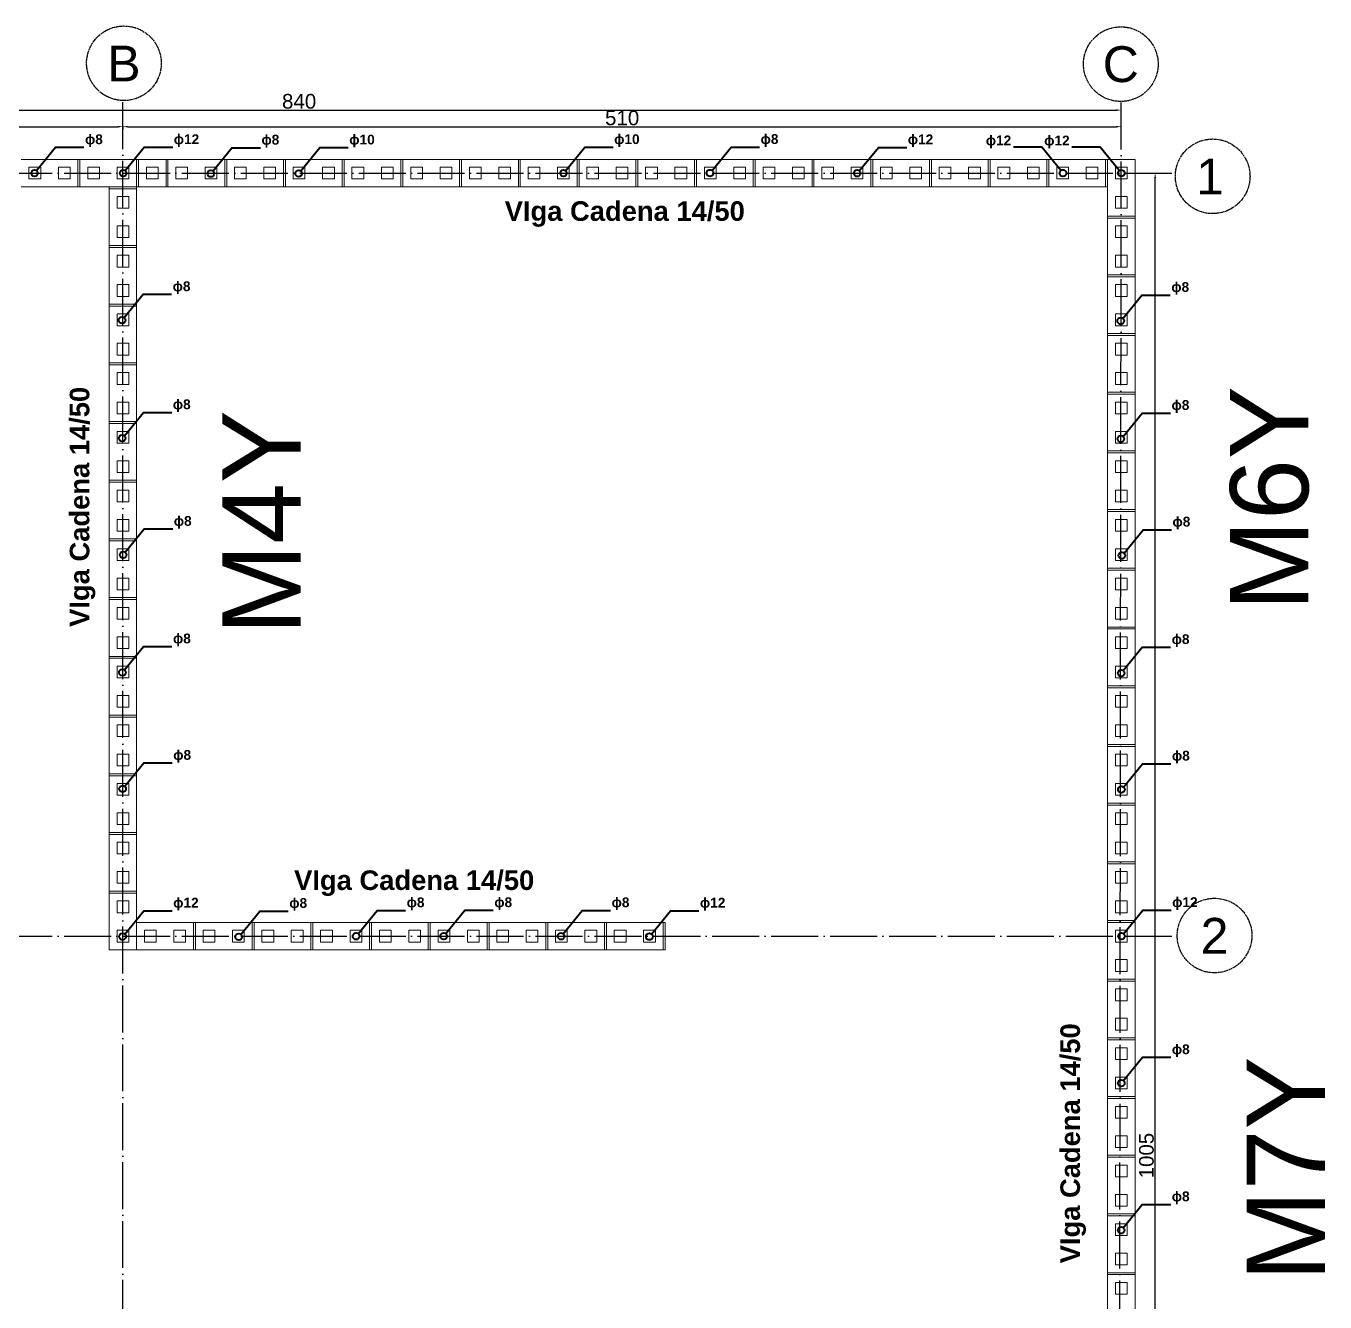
# Model space of a CAD drawing. Header units: centimetres. Extents: x 778 to 15841, y 1585 to 3584.
# Drawn here: x 2672 to 3336, y 2584 to 3236 of the extents above; entities that cross this region are included whole.
import ezdxf

# ---------------------------------------------------------------- set-up
doc = ezdxf.new("R2010")
doc.units = ezdxf.units.CM
doc.linetypes.add('ACAD_ISO04W100', pattern=[30, 24, -3, 0, -3])
doc.layers.get('DEFPOINTS').update_dxf_attribs({"color": 250})
doc.layers.add('armadura vertical', color=6, linetype='Continuous', lineweight=30)
for name, color, linetype in [('Cadena', 8, 'Continuous'), ('Cotas', 80, 'Continuous'), ('EJES', 8, 'Continuous'), ('Fundaciones', 251, 'Continuous'), ('TEXTO-PIERS', 7, 'Continuous')]:
    doc.layers.add(name, color=color, linetype=linetype)
doc.layers.add('Ceramico 1.0', color=7, linetype='Continuous', lineweight=5, true_color=0xc73200)
doc.styles.get("Standard").update_dxf_attribs({"font": 'arial.ttf'})
doc.dimstyles.new('ISO-25', dxfattribs={"dimtxt": 7.5, "dimasz": 2.5, "dimexe": 1.25, "dimexo": 0.625, "dimtad": 1, "dimtxsty": 'Standard', "dimcen": 2.5, "dimadec": 0, "dimazin": 0, "dimtfac": 1, "dimtmove": 0, "dimatfit": 3, "dimfxl": 1, "dimarcsym": 0})

# ---------------------------------------------------------------- blocks, each defined once
blk = doc.blocks.new('*D22')
at = {"layer": 'Cotas', "color": 0, "lineweight": -2, "transparency": 16777216}
for p, q in [((3241.12, 3161.29), (3250.03, 3161.29)), ((3248.78, 2158.79), (3248.78, 3158.79)), ((3241.12, 2156.29), (3250.03, 2156.29))]:
    blk.add_line(p, q, dxfattribs=at)
at = {"layer": 'Cotas', "color": 0, "transparency": 16777216}
for points in [[(3248.36, 3158.79), (3249.2, 3158.79), (3248.78, 3161.29)], [(3248.36, 2158.79), (3249.2, 2158.79), (3248.78, 2156.29)]]:
    blk.add_solid(points, dxfattribs=at)
at = {"layer": 'DEFPOINTS', "color": 0, "transparency": 16777216}
for p in [(3240.49, 3161.29), (3248.78, 3161.29), (3240.49, 2156.29)]:
    blk.add_point(p, dxfattribs=at)
at = {"layer": 'Cotas', "color": 0, "transparency": 16777216, "insert": (3244.33, 2659.14), "char_height": 7.5, "attachment_point": 5, "rotation": 90}
blk.add_mtext('1005', dxfattribs=at)
blk = doc.blocks.new('*D23')
at = {"layer": 'Cotas', "color": 0, "lineweight": -2, "transparency": 16777216}
for p, q in [((2391.48, 3181.49), (2391.48, 3186.25)), ((2721.48, 3181.49), (2721.48, 3186.25)), ((2393.98, 3185), (2718.98, 3185))]:
    blk.add_line(p, q, dxfattribs=at)
at = {"layer": 'Cotas', "color": 0, "transparency": 16777216}
for points in [[(2393.98, 3185.41), (2393.98, 3184.58), (2391.48, 3185)], [(2718.98, 3185.41), (2718.98, 3184.58), (2721.48, 3185)]]:
    blk.add_solid(points, dxfattribs=at)
at = {"layer": 'DEFPOINTS', "color": 0, "transparency": 16777216}
for p in [(2391.48, 3180.86), (2721.48, 3185), (2721.48, 3180.86)]:
    blk.add_point(p, dxfattribs=at)
at = {"layer": 'Cotas', "color": 0, "transparency": 16777216, "insert": (2556.48, 3189.45), "char_height": 7.5, "attachment_point": 5}
blk.add_mtext('330', dxfattribs=at)
blk = doc.blocks.new('*D24')
at = {"layer": 'Cotas', "color": 0, "lineweight": -2, "transparency": 16777216}
for p, q in [((2721.48, 3185.3), (2721.48, 3183.75)), ((3231.48, 3185.62), (3231.48, 3186.25)), ((2723.98, 3185), (3228.98, 3185))]:
    blk.add_line(p, q, dxfattribs=at)
at = {"layer": 'Cotas', "color": 0, "transparency": 16777216}
for points in [[(2723.98, 3185.41), (2723.98, 3184.58), (2721.48, 3185)], [(3228.98, 3185.41), (3228.98, 3184.58), (3231.48, 3185)]]:
    blk.add_solid(points, dxfattribs=at)
at = {"layer": 'DEFPOINTS', "color": 0, "transparency": 16777216}
for p in [(2721.48, 3185.93), (3231.48, 3185), (3231.48, 3185)]:
    blk.add_point(p, dxfattribs=at)
at = {"layer": 'Cotas', "color": 0, "transparency": 16777216, "insert": (2976.48, 3189.45), "char_height": 7.5, "attachment_point": 5}
blk.add_mtext('510', dxfattribs=at)
blk = doc.blocks.new('*D25')
at = {"layer": 'Cotas', "color": 0, "lineweight": -2, "transparency": 16777216}
for p, q in [((2391.48, 3186.55), (2391.48, 3194.72)), ((2393.98, 3193.47), (3228.98, 3193.47)), ((3231.48, 3185.62), (3231.48, 3194.72))]:
    blk.add_line(p, q, dxfattribs=at)
at = {"layer": 'Cotas', "color": 0, "transparency": 16777216}
for points in [[(2393.98, 3193.89), (2393.98, 3193.06), (2391.48, 3193.47)], [(3228.98, 3193.89), (3228.98, 3193.06), (3231.48, 3193.47)]]:
    blk.add_solid(points, dxfattribs=at)
at = {"layer": 'DEFPOINTS', "color": 0, "transparency": 16777216}
for p in [(3231.48, 3193.47), (2391.48, 3185.93), (3231.48, 3185)]:
    blk.add_point(p, dxfattribs=at)
at = {"layer": 'Cotas', "color": 0, "transparency": 16777216, "insert": (2811.48, 3197.93), "char_height": 7.5, "attachment_point": 5}
blk.add_mtext('840', dxfattribs=at)

msp = doc.modelspace()

# ---------------------------------------------------------------- linework, layer by layer
at = {"layer": 'armadura vertical', "lineweight": 40}
for points in [[(2677.333, 3162.533), (2687.045, 3174.458), (2701.559, 3174.458)], [(2722.669, 3162.563), (2732.38, 3174.488), (2746.894, 3174.488)], [(2767.468, 3162.322), (2777.179, 3174.247), (2791.693, 3174.247)], [(2812.333, 3162.388), (2822.045, 3174.313), (2836.559, 3174.313)], [(2947.643, 3162.587), (2957.355, 3174.512), (2971.869, 3174.512)], [(3022.447, 3162.651), (3032.159, 3174.575), (3046.673, 3174.575)], [(3097.646, 3162.516), (3107.358, 3174.441), (3121.872, 3174.441)], [(3200.582, 3162.617), (3190.871, 3174.542), (3176.357, 3174.542)], [(3230.409, 3162.55), (3220.697, 3174.475), (3206.183, 3174.475)], [(2722.093, 3087.407), (2731.805, 3099.332), (2746.319, 3099.332)], [(3232.254, 3087.045), (3241.966, 3098.97), (3256.48, 3098.97)], [(2722.191, 3027.08), (2731.903, 3039.005), (2746.417, 3039.005)], [(3232.352, 3026.718), (3242.064, 3038.643), (3256.578, 3038.643)], [(2722.692, 2967.463), (2732.404, 2979.388), (2746.918, 2979.388)], [(3232.853, 2967.101), (3242.565, 2979.026), (3257.079, 2979.026)], [(2722.271, 2907.407), (2731.983, 2919.332), (2746.497, 2919.332)], [(3232.433, 2907.045), (3242.144, 2918.97), (3256.658, 2918.97)], [(2722.41, 2847.875), (2732.122, 2859.8), (2746.636, 2859.8)], [(3232.571, 2847.513), (3242.283, 2859.438), (3256.797, 2859.438)], [(2722.39, 2772.369), (2732.102, 2784.294), (2746.616, 2784.294)], [(2781.688, 2772.213), (2791.4, 2784.138), (2805.914, 2784.138)], [(2841.639, 2772.532), (2851.35, 2784.457), (2865.864, 2784.457)], [(2886.41, 2772.578), (2896.122, 2784.503), (2910.636, 2784.503)], [(2946.342, 2772.546), (2956.054, 2784.471), (2970.568, 2784.471)], [(2991.46, 2772.354), (3001.172, 2784.279), (3015.686, 2784.279)], [(3232.689, 2772.63), (3242.4, 2784.555), (3256.914, 2784.555)], [(3232.539, 2697.439), (3242.251, 2709.364), (3256.765, 2709.364)], [(3232.483, 2622.275), (3242.194, 2634.2), (3256.708, 2634.2)]]:
    msp.add_lwpolyline(points, dxfattribs=at)
for centre in [(2676.257, 3161.211), (2721.592, 3161.241), (2766.391, 3161.001), (2811.257, 3161.067), (2946.567, 3161.266), (3021.371, 3161.329), (3096.57, 3161.195), (3201.659, 3161.295), (3231.485, 3161.228), (2721.017, 3086.086), (3231.178, 3085.724), (2721.115, 3025.759), (3231.276, 3025.397), (2721.616, 2966.142), (3231.777, 2965.779), (2721.195, 2906.085), (3231.357, 2905.723), (2721.334, 2846.554), (3231.495, 2846.192), (2721.314, 2771.048), (2780.612, 2770.892), (2840.563, 2771.211), (2885.334, 2771.257), (2945.266, 2771.225), (2990.384, 2771.033), (3231.612, 2771.308), (3231.463, 2696.117), (3231.406, 2620.954)]:
    msp.add_circle(centre, 1.704, dxfattribs=at)
at = {"layer": 'Ceramico 1.0', "lineweight": 20}
for p, q in [((2669.476, 3168.286), (2698.476, 3168.286)), ((2698.476, 3168.286), (2698.476, 3154.286)), ((2699.476, 3168.286), (2728.476, 3168.286)), ((2699.476, 3154.286), (2699.476, 3168.286)), ((2728.476, 3168.286), (2728.476, 3154.286)), ((2744.476, 3168.286), (2773.476, 3168.286)), ((2744.476, 3154.286), (2744.476, 3168.286)), ((2773.476, 3168.286), (2773.476, 3154.286)), ((2774.476, 3168.286), (2803.476, 3168.286)), ((2774.476, 3154.286), (2774.476, 3168.286)), ((2803.476, 3168.286), (2803.476, 3154.286)), ((2804.476, 3168.286), (2833.476, 3168.286)), ((2804.476, 3154.286), (2804.476, 3168.286)), ((2833.476, 3168.286), (2833.476, 3154.286)), ((2834.476, 3168.286), (2863.476, 3168.286)), ((2834.476, 3154.286), (2834.476, 3168.286)), ((2863.476, 3168.286), (2863.476, 3154.286)), ((2864.476, 3168.286), (2893.476, 3168.286)), ((2864.476, 3154.286), (2864.476, 3168.286)), ((2893.476, 3168.286), (2893.476, 3154.286)), ((2894.476, 3168.286), (2923.476, 3168.286)), ((2894.476, 3154.286), (2894.476, 3168.286)), ((2923.476, 3168.286), (2923.476, 3154.286)), ((2924.476, 3168.286), (2953.476, 3168.286)), ((2924.476, 3154.286), (2924.476, 3168.286)), ((2953.476, 3168.286), (2953.476, 3154.286)), ((2954.476, 3168.286), (2983.476, 3168.286)), ((2954.476, 3154.286), (2954.476, 3168.286)), ((2983.476, 3168.286), (2983.476, 3154.286)), ((2984.476, 3168.286), (3013.476, 3168.286)), ((2984.476, 3154.286), (2984.476, 3168.286)), ((3013.476, 3168.286), (3013.476, 3154.286)), ((3014.476, 3168.286), (3043.476, 3168.286)), ((3014.476, 3154.286), (3014.476, 3168.286)), ((3043.476, 3168.286), (3043.476, 3154.286)), ((3044.476, 3168.286), (3073.476, 3168.286)), ((3044.476, 3154.286), (3044.476, 3168.286)), ((3073.476, 3168.286), (3073.476, 3154.286)), ((3074.476, 3168.286), (3103.476, 3168.286)), ((3074.476, 3154.286), (3074.476, 3168.286)), ((3103.476, 3168.286), (3103.476, 3154.286)), ((3104.476, 3168.286), (3133.476, 3168.286)), ((3104.476, 3154.286), (3104.476, 3168.286)), ((3133.476, 3168.286), (3133.476, 3154.286)), ((3134.476, 3168.286), (3163.476, 3168.286)), ((3134.476, 3154.286), (3134.476, 3168.286)), ((3163.476, 3168.286), (3163.476, 3154.286)), ((3164.476, 3168.286), (3193.476, 3168.286)), ((3164.476, 3154.286), (3164.476, 3168.286)), ((3193.476, 3168.286), (3193.476, 3154.286)), ((3194.476, 3168.286), (3223.476, 3168.286)), ((3194.476, 3154.286), (3194.476, 3168.286)), ((3223.476, 3168.286), (3223.476, 3154.286)), ((3224.476, 3139.286), (3224.476, 3168.286)), ((3224.476, 3168.286), (3238.476, 3168.286)), ((3238.476, 3168.286), (3238.476, 3139.286)), ((2698.476, 3154.286), (2669.476, 3154.286)), ((2728.476, 3154.286), (2699.476, 3154.286)), ((2714.476, 3153.286), (2728.476, 3153.286)), ((2728.476, 3153.286), (2728.476, 3124.286)), ((2773.476, 3154.286), (2744.476, 3154.286)), ((2803.476, 3154.286), (2774.476, 3154.286)), ((2833.476, 3154.286), (2804.476, 3154.286)), ((2863.476, 3154.286), (2834.476, 3154.286)), ((2893.476, 3154.286), (2864.476, 3154.286)), ((2923.476, 3154.286), (2894.476, 3154.286)), ((2953.476, 3154.286), (2924.476, 3154.286)), ((2983.476, 3154.286), (2954.476, 3154.286)), ((3013.476, 3154.286), (2984.476, 3154.286)), ((3043.476, 3154.286), (3014.476, 3154.286)), ((3073.476, 3154.286), (3044.476, 3154.286)), ((3103.476, 3154.286), (3074.476, 3154.286)), ((3133.476, 3154.286), (3104.476, 3154.286)), ((3163.476, 3154.286), (3134.476, 3154.286)), ((3193.476, 3154.286), (3164.476, 3154.286)), ((3223.476, 3154.286), (3194.476, 3154.286)), ((3238.476, 3139.286), (3224.476, 3139.286)), ((3224.476, 3109.286), (3224.476, 3138.286)), ((3224.476, 3138.286), (3238.476, 3138.286)), ((3238.476, 3138.286), (3238.476, 3109.286)), ((2728.476, 3124.286), (2714.476, 3124.286)), ((2714.476, 3094.286), (2714.476, 3123.286)), ((2714.476, 3123.286), (2728.476, 3123.286)), ((2728.476, 3123.286), (2728.476, 3094.286)), ((3238.476, 3109.286), (3224.476, 3109.286)), ((3224.476, 3079.285), (3224.476, 3108.285)), ((3224.476, 3108.285), (3238.476, 3108.285)), ((3238.476, 3108.285), (3238.476, 3079.285)), ((2728.476, 3094.286), (2714.476, 3094.286)), ((2714.476, 3064.286), (2714.476, 3093.286)), ((2714.476, 3093.286), (2728.476, 3093.286)), ((2728.476, 3093.286), (2728.476, 3064.286)), ((3238.476, 3079.285), (3224.476, 3079.285)), ((3224.476, 3049.285), (3224.476, 3078.285)), ((3224.476, 3078.285), (3238.476, 3078.285)), ((3238.476, 3078.285), (3238.476, 3049.285)), ((2728.476, 3064.286), (2714.476, 3064.286)), ((2714.476, 3034.286), (2714.476, 3063.286)), ((2714.476, 3063.286), (2728.476, 3063.286)), ((2728.476, 3063.286), (2728.476, 3034.286)), ((3238.476, 3049.285), (3224.476, 3049.285)), ((3224.476, 3019.285), (3224.476, 3048.285)), ((3224.476, 3048.285), (3238.476, 3048.285)), ((3238.476, 3048.285), (3238.476, 3019.285)), ((2728.476, 3034.286), (2714.476, 3034.286)), ((2714.476, 3004.286), (2714.476, 3033.286)), ((2714.476, 3033.286), (2728.476, 3033.286)), ((2728.476, 3033.286), (2728.476, 3004.286)), ((3238.476, 3019.285), (3224.476, 3019.285)), ((3224.476, 2989.285), (3224.476, 3018.285)), ((3224.476, 3018.285), (3238.476, 3018.285)), ((3238.476, 3018.285), (3238.476, 2989.285)), ((2728.476, 3004.286), (2714.476, 3004.286)), ((2714.476, 2974.286), (2714.476, 3003.286)), ((2714.476, 3003.286), (2728.476, 3003.286)), ((2728.476, 3003.286), (2728.476, 2974.286)), ((3238.476, 2989.285), (3224.476, 2989.285)), ((3224.476, 2959.286), (3224.476, 2988.286)), ((3224.476, 2988.286), (3238.476, 2988.286)), ((3238.476, 2988.286), (3238.476, 2959.286)), ((2728.476, 2974.286), (2714.476, 2974.286)), ((2714.476, 2944.286), (2714.476, 2973.286)), ((2714.476, 2973.286), (2728.476, 2973.286)), ((2728.476, 2973.286), (2728.476, 2944.286)), ((3238.476, 2959.286), (3224.476, 2959.286)), ((3224.476, 2929.286), (3224.476, 2958.286)), ((3224.476, 2958.286), (3238.476, 2958.286)), ((3238.476, 2958.286), (3238.476, 2929.286)), ((2728.476, 2944.286), (2714.476, 2944.286)), ((2714.476, 2914.286), (2714.476, 2943.286)), ((2714.476, 2943.286), (2728.476, 2943.286)), ((2728.476, 2943.286), (2728.476, 2914.286)), ((3238.476, 2929.286), (3224.476, 2929.286)), ((3224.476, 2899.286), (3224.476, 2928.286)), ((3224.476, 2928.286), (3238.476, 2928.286)), ((3238.476, 2928.286), (3238.476, 2899.286)), ((2728.476, 2914.286), (2714.476, 2914.286)), ((2714.476, 2884.286), (2714.476, 2913.286)), ((2714.476, 2913.286), (2728.476, 2913.286)), ((2728.476, 2913.286), (2728.476, 2884.286)), ((3238.476, 2899.286), (3224.476, 2899.286)), ((3224.476, 2869.286), (3224.476, 2898.286)), ((3224.476, 2898.286), (3238.476, 2898.286)), ((3238.476, 2898.286), (3238.476, 2869.286)), ((2728.476, 2884.286), (2714.476, 2884.286)), ((2714.476, 2854.286), (2714.476, 2883.286)), ((2714.476, 2883.286), (2728.476, 2883.286)), ((2728.476, 2883.286), (2728.476, 2854.286)), ((3238.476, 2869.286), (3224.476, 2869.286)), ((3224.476, 2839.286), (3224.476, 2868.286)), ((3224.476, 2868.286), (3238.476, 2868.286)), ((3238.476, 2868.286), (3238.476, 2839.286)), ((2728.476, 2854.286), (2714.476, 2854.286)), ((2714.476, 2824.286), (2714.476, 2853.286)), ((2714.476, 2853.286), (2728.476, 2853.286)), ((2728.476, 2853.286), (2728.476, 2824.286)), ((3238.476, 2839.286), (3224.476, 2839.286)), ((3224.476, 2809.287), (3224.476, 2838.287)), ((3224.476, 2838.287), (3238.476, 2838.287)), ((3238.476, 2838.287), (3238.476, 2809.287)), ((2728.476, 2824.286), (2714.476, 2824.286)), ((2714.476, 2794.286), (2714.476, 2823.286)), ((2714.476, 2823.286), (2728.476, 2823.286)), ((2728.476, 2823.286), (2728.476, 2794.286)), ((3238.476, 2809.287), (3224.476, 2809.287)), ((3224.476, 2779.287), (3224.476, 2808.287)), ((3224.476, 2808.287), (3238.476, 2808.287)), ((3238.476, 2808.287), (3238.476, 2779.287)), ((2728.476, 2794.286), (2714.476, 2794.286)), ((2714.476, 2764.286), (2714.476, 2793.286)), ((2714.476, 2793.286), (2728.476, 2793.286)), ((2728.476, 2793.286), (2728.476, 2764.286)), ((2728.476, 2778.286), (2757.476, 2778.286)), ((2728.476, 2764.286), (2728.476, 2778.286)), ((2757.476, 2778.286), (2757.476, 2764.286)), ((2758.476, 2764.286), (2758.476, 2778.286)), ((2758.476, 2778.286), (2787.476, 2778.286)), ((2758.476, 2764.286), (2758.476, 2778.286)), ((2787.476, 2778.286), (2787.476, 2764.286)), ((2788.476, 2764.286), (2788.476, 2778.286)), ((2788.476, 2778.286), (2817.476, 2778.286)), ((2788.476, 2764.286), (2788.476, 2778.286)), ((2817.476, 2778.286), (2817.476, 2764.286)), ((2818.476, 2764.286), (2818.476, 2778.286)), ((2818.476, 2778.286), (2847.476, 2778.286)), ((2818.476, 2764.286), (2818.476, 2778.286)), ((2847.476, 2778.286), (2847.476, 2764.286)), ((2848.476, 2764.286), (2848.476, 2778.286)), ((2848.476, 2778.286), (2877.476, 2778.286)), ((2848.476, 2764.286), (2848.476, 2778.286)), ((2877.476, 2778.286), (2877.476, 2764.286)), ((2878.476, 2764.286), (2878.476, 2778.286)), ((2878.476, 2778.286), (2907.476, 2778.286)), ((2878.476, 2764.286), (2878.476, 2778.286)), ((2907.476, 2778.286), (2907.476, 2764.286)), ((2908.476, 2764.286), (2908.476, 2778.286)), ((2908.476, 2778.286), (2937.476, 2778.286)), ((2908.476, 2764.286), (2908.476, 2778.286)), ((2937.476, 2778.286), (2937.476, 2764.286)), ((2938.476, 2764.286), (2938.476, 2778.286)), ((2938.476, 2778.286), (2967.476, 2778.286)), ((2938.476, 2764.286), (2938.476, 2778.286)), ((2967.476, 2778.286), (2967.476, 2764.286)), ((2968.476, 2764.286), (2968.476, 2778.286)), ((2968.476, 2764.286), (2968.476, 2778.286)), ((2968.476, 2778.286), (2997.476, 2778.286)), ((2968.476, 2764.286), (2968.476, 2778.286)), ((2997.476, 2778.286), (2997.476, 2764.286)), ((2998.476, 2764.286), (2998.476, 2778.286)), ((3238.476, 2779.287), (3224.476, 2779.287)), ((3224.476, 2749.286), (3224.476, 2778.286)), ((3224.476, 2778.286), (3238.476, 2778.286)), ((3238.476, 2778.286), (3238.476, 2749.286)), ((2728.476, 2764.286), (2714.476, 2764.286)), ((2757.476, 2764.286), (2728.476, 2764.286)), ((2787.476, 2764.286), (2758.476, 2764.286)), ((2817.476, 2764.286), (2788.476, 2764.286)), ((2847.476, 2764.286), (2818.476, 2764.286)), ((2877.476, 2764.286), (2848.476, 2764.286)), ((2907.476, 2764.286), (2878.476, 2764.286)), ((2937.476, 2764.286), (2908.476, 2764.286)), ((2967.476, 2764.286), (2938.476, 2764.286)), ((2997.476, 2764.286), (2968.476, 2764.286)), ((3238.476, 2749.286), (3224.476, 2749.286)), ((3224.476, 2719.286), (3224.476, 2748.286)), ((3224.476, 2748.286), (3238.476, 2748.286)), ((3238.476, 2748.286), (3238.476, 2719.286)), ((3238.476, 2719.286), (3224.476, 2719.286)), ((3224.476, 2689.287), (3224.476, 2718.287)), ((3224.476, 2718.287), (3238.476, 2718.287)), ((3238.476, 2718.287), (3238.476, 2689.287)), ((3238.476, 2689.287), (3224.476, 2689.287)), ((3224.476, 2659.287), (3224.476, 2688.287)), ((3224.476, 2688.287), (3238.476, 2688.287)), ((3238.476, 2688.287), (3238.476, 2659.287)), ((3238.476, 2659.287), (3224.476, 2659.287)), ((3224.476, 2629.287), (3224.476, 2658.287)), ((3224.476, 2658.287), (3238.476, 2658.287)), ((3238.476, 2658.287), (3238.476, 2629.287)), ((3238.476, 2629.287), (3224.476, 2629.287)), ((3224.476, 2599.287), (3224.476, 2628.287)), ((3224.476, 2628.287), (3238.476, 2628.287)), ((3238.476, 2628.287), (3238.476, 2599.287)), ((3238.476, 2599.287), (3224.476, 2599.287)), ((3224.476, 2569.287), (3224.476, 2598.287)), ((3224.476, 2598.287), (3238.476, 2598.287)), ((3238.476, 2598.287), (3238.476, 2569.287))]:
    msp.add_line(p, q, dxfattribs=at)
at = {"layer": 'Ceramico 1.0'}
for p, q in [((2699.476, 3168.286), (2698.476, 3168.286)), ((2729.476, 3168.286), (2728.476, 3168.286)), ((2728.476, 3168.286), (2728.476, 3154.286)), ((2743.476, 3168.286), (2744.476, 3168.286)), ((2744.476, 3168.286), (2744.476, 3154.286)), ((2774.476, 3168.286), (2773.476, 3168.286)), ((2804.476, 3168.286), (2803.476, 3168.286)), ((2834.476, 3168.286), (2833.476, 3168.286)), ((2864.476, 3168.286), (2863.476, 3168.286)), ((2894.476, 3168.286), (2893.476, 3168.286)), ((2924.476, 3168.286), (2923.476, 3168.286)), ((2954.476, 3168.286), (2953.476, 3168.286)), ((2984.476, 3168.286), (2983.476, 3168.286)), ((3014.476, 3168.286), (3013.476, 3168.286)), ((3044.476, 3168.286), (3043.476, 3168.286)), ((3074.476, 3168.286), (3073.476, 3168.286)), ((3104.476, 3168.286), (3103.476, 3168.286)), ((3134.476, 3168.286), (3133.476, 3168.286)), ((3164.476, 3168.286), (3163.476, 3168.286)), ((3193.476, 3168.286), (3193.476, 3154.286)), ((3193.476, 3168.286), (3194.476, 3168.286)), ((3223.476, 3168.286), (3223.476, 3154.286)), ((3223.476, 3168.286), (3224.476, 3168.286)), ((2698.476, 3154.286), (2699.476, 3154.286)), ((2714.476, 3153.286), (2714.476, 3154.286)), ((2728.476, 3153.286), (2714.476, 3153.286)), ((2714.476, 3153.286), (2714.476, 3153.286)), ((2714.476, 3153.286), (2714.476, 3124.286)), ((2728.476, 3154.286), (2728.476, 3153.286)), ((2728.476, 3154.286), (2729.476, 3154.286)), ((2744.476, 3154.286), (2743.476, 3154.286)), ((2773.476, 3154.286), (2774.476, 3154.286)), ((2803.476, 3154.286), (2804.476, 3154.286)), ((2833.476, 3154.286), (2834.476, 3154.286)), ((2863.476, 3154.286), (2864.476, 3154.286)), ((2893.476, 3154.286), (2894.476, 3154.286)), ((2923.476, 3154.286), (2924.476, 3154.286)), ((2953.476, 3154.286), (2954.476, 3154.286)), ((2983.476, 3154.286), (2984.476, 3154.286)), ((3013.476, 3154.286), (3014.476, 3154.286)), ((3043.476, 3154.286), (3044.476, 3154.286)), ((3073.476, 3154.286), (3074.476, 3154.286)), ((3103.476, 3154.286), (3104.476, 3154.286)), ((3133.476, 3154.286), (3134.476, 3154.286)), ((3163.476, 3154.286), (3164.476, 3154.286)), ((3193.476, 3154.286), (3194.476, 3154.286)), ((3223.476, 3154.286), (3224.476, 3154.286)), ((3238.476, 3153.286), (3238.476, 3139.286)), ((3224.476, 3138.286), (3224.476, 3139.286)), ((3224.476, 3139.285), (3238.476, 3139.285)), ((3238.476, 3139.285), (3238.476, 3138.286)), ((2714.476, 3123.286), (2714.476, 3124.286)), ((2728.476, 3123.286), (2714.476, 3123.286)), ((2714.476, 3123.286), (2714.476, 3123.286)), ((2728.476, 3124.286), (2728.476, 3123.286)), ((3238.476, 3123.286), (3238.476, 3109.286)), ((3224.476, 3109.286), (3238.476, 3109.286)), ((3224.476, 3108.285), (3224.476, 3109.285)), ((3224.476, 3109.285), (3238.476, 3109.285)), ((3224.476, 3109.285), (3238.476, 3109.285)), ((3238.476, 3109.285), (3238.476, 3108.285)), ((2714.476, 3093.286), (2714.476, 3094.286)), ((2728.476, 3093.286), (2714.476, 3093.286)), ((2714.476, 3093.286), (2714.476, 3093.286)), ((2728.476, 3094.286), (2728.476, 3093.286)), ((3238.476, 3093.285), (3238.476, 3079.285)), ((3224.476, 3078.285), (3224.476, 3079.285)), ((3224.476, 3079.285), (3238.476, 3079.285)), ((3238.476, 3079.285), (3238.476, 3078.285)), ((2714.476, 3063.286), (2714.476, 3064.286)), ((2728.476, 3063.286), (2714.476, 3063.286)), ((2714.476, 3063.286), (2714.476, 3063.286)), ((2728.476, 3064.286), (2728.476, 3063.286)), ((3238.476, 3063.285), (3238.476, 3049.285)), ((3224.476, 3048.285), (3224.476, 3049.285)), ((3224.476, 3049.285), (3238.476, 3049.285)), ((3224.476, 3049.285), (3238.476, 3049.285)), ((3238.476, 3049.285), (3238.476, 3048.285)), ((2714.476, 3033.286), (2714.476, 3034.286)), ((2728.476, 3033.286), (2714.476, 3033.286)), ((2714.476, 3033.286), (2714.476, 3033.286)), ((2728.476, 3034.286), (2728.476, 3033.286)), ((3238.476, 3033.285), (3238.476, 3019.285)), ((3224.476, 3018.285), (3224.476, 3019.285)), ((3224.476, 3019.285), (3238.476, 3019.285)), ((3238.476, 3019.285), (3238.476, 3018.285)), ((2714.476, 3003.286), (2714.476, 3004.286)), ((2728.476, 3003.286), (2714.476, 3003.286)), ((2714.476, 3003.286), (2714.476, 3003.286)), ((2728.476, 3004.286), (2728.476, 3003.286)), ((3238.476, 3003.285), (3238.476, 2989.285)), ((3224.476, 2988.286), (3224.476, 2989.286)), ((3224.476, 2989.285), (3238.476, 2989.285)), ((3238.476, 2989.285), (3238.476, 2988.286)), ((2714.476, 2973.286), (2714.476, 2974.286)), ((2728.476, 2973.286), (2714.476, 2973.286)), ((2714.476, 2973.286), (2714.476, 2973.286)), ((2728.476, 2974.286), (2728.476, 2973.286)), ((3238.476, 2973.286), (3238.476, 2959.286)), ((3224.476, 2958.286), (3224.476, 2959.286)), ((3224.476, 2959.285), (3238.476, 2959.285)), ((3238.476, 2959.285), (3238.476, 2958.286)), ((2714.476, 2943.286), (2714.476, 2944.286)), ((2728.476, 2943.286), (2714.476, 2943.286)), ((2714.476, 2943.286), (2714.476, 2943.286)), ((2728.476, 2944.286), (2728.476, 2943.286)), ((3238.476, 2943.286), (3238.476, 2929.286)), ((3224.476, 2928.286), (3224.476, 2929.286)), ((3224.476, 2929.285), (3238.476, 2929.285)), ((3238.476, 2929.285), (3238.476, 2928.286)), ((2714.476, 2913.286), (2714.476, 2914.286)), ((2728.476, 2913.286), (2714.476, 2913.286)), ((2714.476, 2913.286), (2714.476, 2913.286)), ((2728.476, 2914.286), (2728.476, 2913.286)), ((3238.476, 2913.286), (3238.476, 2899.286)), ((3224.476, 2898.286), (3224.476, 2899.286)), ((3224.476, 2899.286), (3238.476, 2899.286)), ((3238.476, 2899.286), (3238.476, 2898.286)), ((2714.476, 2883.286), (2714.476, 2884.286)), ((2728.476, 2883.286), (2714.476, 2883.286)), ((2714.476, 2883.286), (2714.476, 2883.286)), ((2728.476, 2884.286), (2728.476, 2883.286)), ((3238.476, 2883.286), (3238.476, 2869.286)), ((3224.476, 2868.286), (3224.476, 2869.286)), ((3224.476, 2869.286), (3238.476, 2869.286)), ((3238.476, 2869.286), (3238.476, 2868.286)), ((2714.476, 2853.286), (2714.476, 2854.286)), ((2728.476, 2854.286), (2728.476, 2853.286)), ((2728.476, 2853.286), (2714.476, 2853.286)), ((2714.476, 2853.286), (2714.476, 2853.286)), ((3238.476, 2853.286), (3238.476, 2839.286)), ((3224.476, 2838.287), (3224.476, 2839.287)), ((3224.476, 2839.286), (3238.476, 2839.286)), ((3238.476, 2839.286), (3238.476, 2838.287)), ((2714.476, 2823.286), (2714.476, 2824.286)), ((2728.476, 2823.286), (2714.476, 2823.286)), ((2714.476, 2823.286), (2714.476, 2823.286)), ((2728.476, 2824.286), (2728.476, 2823.286)), ((3238.476, 2823.287), (3238.476, 2809.287)), ((3224.476, 2808.287), (3224.476, 2809.287)), ((3224.476, 2809.286), (3238.476, 2809.286)), ((3238.476, 2809.286), (3238.476, 2808.287)), ((2714.476, 2794.286), (2714.476, 2793.286)), ((2728.476, 2793.286), (2728.476, 2794.286)), ((2728.476, 2793.286), (2714.476, 2793.286)), ((2714.476, 2793.286), (2714.476, 2793.286)), ((3238.476, 2793.287), (3238.476, 2779.287)), ((2728.476, 2778.286), (2728.476, 2764.286)), ((2728.476, 2778.286), (2742.476, 2778.286)), ((2758.476, 2778.286), (2757.476, 2778.286)), ((2788.476, 2778.286), (2787.476, 2778.286)), ((2788.476, 2778.286), (2788.476, 2764.286)), ((2818.476, 2778.286), (2817.476, 2778.286)), ((2848.476, 2778.286), (2847.476, 2778.286)), ((2848.476, 2778.286), (2848.476, 2764.286)), ((2878.476, 2778.286), (2877.476, 2778.286)), ((2908.476, 2778.286), (2907.476, 2778.286)), ((2908.476, 2778.286), (2908.476, 2764.286)), ((2938.476, 2778.286), (2937.476, 2778.286)), ((2968.476, 2778.286), (2967.476, 2778.286)), ((2998.476, 2778.286), (2997.476, 2778.286)), ((3224.476, 2779.286), (3238.476, 2779.286)), ((3224.476, 2779.286), (3224.476, 2778.286)), ((3224.476, 2779.286), (3238.476, 2779.286)), ((3224.476, 2778.286), (3238.476, 2778.286)), ((3238.476, 2778.286), (3238.476, 2779.286)), ((2757.476, 2764.286), (2758.476, 2764.286)), ((2787.476, 2764.286), (2788.476, 2764.286)), ((2817.476, 2764.286), (2818.476, 2764.286)), ((2847.476, 2764.286), (2848.476, 2764.286)), ((2877.476, 2764.286), (2878.476, 2764.286)), ((2907.476, 2764.286), (2908.476, 2764.286)), ((2937.476, 2764.286), (2938.476, 2764.286)), ((2967.476, 2764.286), (2968.476, 2764.286)), ((2997.476, 2764.286), (2998.476, 2764.286)), ((3238.476, 2763.286), (3238.476, 2749.286)), ((3224.476, 2748.286), (3224.476, 2749.286)), ((3224.476, 2749.286), (3238.476, 2749.286)), ((3238.476, 2749.286), (3238.476, 2748.286)), ((3238.476, 2733.286), (3238.476, 2719.286)), ((3224.476, 2718.287), (3224.476, 2719.287)), ((3224.476, 2719.286), (3238.476, 2719.286)), ((3238.476, 2719.286), (3238.476, 2718.287)), ((3238.476, 2703.287), (3238.476, 2689.287)), ((3224.476, 2688.287), (3224.476, 2689.287)), ((3224.476, 2689.286), (3238.476, 2689.286)), ((3238.476, 2689.286), (3238.476, 2688.287)), ((3238.476, 2673.287), (3238.476, 2659.287)), ((3224.476, 2658.287), (3224.476, 2659.287)), ((3224.476, 2659.286), (3238.476, 2659.286)), ((3238.476, 2659.286), (3238.476, 2658.287)), ((3238.476, 2643.287), (3238.476, 2629.287)), ((3224.476, 2628.287), (3224.476, 2629.287)), ((3224.476, 2629.286), (3238.476, 2629.286)), ((3238.476, 2629.286), (3238.476, 2628.287)), ((3238.476, 2613.287), (3238.476, 2599.287)), ((3224.476, 2598.287), (3224.476, 2599.287)), ((3224.476, 2599.286), (3238.476, 2599.286)), ((3238.476, 2599.286), (3238.476, 2598.287))]:
    msp.add_line(p, q, dxfattribs=at)
msp.add_lwpolyline([(2729.476, 3154.286), (2743.476, 3154.286), (2743.476, 3168.286), (2729.476, 3168.286)], close=True, dxfattribs=at)
at = {"layer": 'Ceramico 1.0', "lineweight": 20}
for points in [[(2679.476, 3164.286), (2673.476, 3164.286), (2673.476, 3158.286), (2679.476, 3158.286)], [(2694.476, 3164.286), (2688.476, 3164.286), (2688.476, 3158.286), (2694.476, 3158.286)], [(2709.476, 3164.286), (2703.476, 3164.286), (2703.476, 3158.286), (2709.476, 3158.286)], [(2724.476, 3164.286), (2718.476, 3164.286), (2718.476, 3158.286), (2724.476, 3158.286)], [(2739.476, 3164.286), (2733.476, 3164.286), (2733.476, 3158.286), (2739.476, 3158.286)], [(2754.476, 3164.286), (2748.476, 3164.286), (2748.476, 3158.286), (2754.476, 3158.286)], [(2769.476, 3164.286), (2763.476, 3164.286), (2763.476, 3158.286), (2769.476, 3158.286)], [(2784.476, 3164.286), (2778.476, 3164.286), (2778.476, 3158.286), (2784.476, 3158.286)], [(2799.476, 3164.286), (2793.476, 3164.286), (2793.476, 3158.286), (2799.476, 3158.286)], [(2814.476, 3164.286), (2808.476, 3164.286), (2808.476, 3158.286), (2814.476, 3158.286)], [(2829.476, 3164.286), (2823.476, 3164.286), (2823.476, 3158.286), (2829.476, 3158.286)], [(2844.476, 3164.286), (2838.476, 3164.286), (2838.476, 3158.286), (2844.476, 3158.286)], [(2859.476, 3164.286), (2853.476, 3164.286), (2853.476, 3158.286), (2859.476, 3158.286)], [(2874.476, 3164.286), (2868.476, 3164.286), (2868.476, 3158.286), (2874.476, 3158.286)], [(2889.476, 3164.286), (2883.476, 3164.286), (2883.476, 3158.286), (2889.476, 3158.286)], [(2904.476, 3164.286), (2898.476, 3164.286), (2898.476, 3158.286), (2904.476, 3158.286)], [(2919.476, 3164.286), (2913.476, 3164.286), (2913.476, 3158.286), (2919.476, 3158.286)], [(2934.476, 3164.286), (2928.476, 3164.286), (2928.476, 3158.286), (2934.476, 3158.286)], [(2949.476, 3164.286), (2943.476, 3164.286), (2943.476, 3158.286), (2949.476, 3158.286)], [(2964.476, 3164.286), (2958.476, 3164.286), (2958.476, 3158.286), (2964.476, 3158.286)], [(2979.476, 3164.286), (2973.476, 3164.286), (2973.476, 3158.286), (2979.476, 3158.286)], [(2994.476, 3164.286), (2988.476, 3164.286), (2988.476, 3158.286), (2994.476, 3158.286)], [(3009.476, 3164.286), (3003.476, 3164.286), (3003.476, 3158.286), (3009.476, 3158.286)], [(3024.476, 3164.286), (3018.476, 3164.286), (3018.476, 3158.286), (3024.476, 3158.286)], [(3039.476, 3164.286), (3033.476, 3164.286), (3033.476, 3158.286), (3039.476, 3158.286)], [(3054.476, 3164.286), (3048.476, 3164.286), (3048.476, 3158.286), (3054.476, 3158.286)], [(3069.476, 3164.286), (3063.476, 3164.286), (3063.476, 3158.286), (3069.476, 3158.286)], [(3084.476, 3164.286), (3078.476, 3164.286), (3078.476, 3158.286), (3084.476, 3158.286)], [(3099.476, 3164.286), (3093.476, 3164.286), (3093.476, 3158.286), (3099.476, 3158.286)], [(3114.476, 3164.286), (3108.476, 3164.286), (3108.476, 3158.286), (3114.476, 3158.286)], [(3129.476, 3164.286), (3123.476, 3164.286), (3123.476, 3158.286), (3129.476, 3158.286)], [(3144.476, 3164.286), (3138.476, 3164.286), (3138.476, 3158.286), (3144.476, 3158.286)], [(3159.476, 3164.286), (3153.476, 3164.286), (3153.476, 3158.286), (3159.476, 3158.286)], [(3174.476, 3164.286), (3168.476, 3164.286), (3168.476, 3158.286), (3174.476, 3158.286)], [(3189.476, 3164.286), (3183.476, 3164.286), (3183.476, 3158.286), (3189.476, 3158.286)], [(3204.476, 3164.286), (3198.476, 3164.286), (3198.476, 3158.286), (3204.476, 3158.286)], [(3219.476, 3164.286), (3213.476, 3164.286), (3213.476, 3158.286), (3219.476, 3158.286)], [(3228.476, 3164.286), (3228.476, 3158.286), (3234.476, 3158.286), (3234.476, 3164.286)], [(2718.476, 3149.286), (2718.476, 3143.286), (2724.476, 3143.286), (2724.476, 3149.286)], [(3228.476, 3149.286), (3228.476, 3143.286), (3234.476, 3143.286), (3234.476, 3149.286)], [(2718.476, 3134.286), (2718.476, 3128.286), (2724.476, 3128.286), (2724.476, 3134.286)], [(3228.476, 3134.286), (3228.476, 3128.286), (3234.476, 3128.286), (3234.476, 3134.286)], [(2718.476, 3119.286), (2718.476, 3113.286), (2724.476, 3113.286), (2724.476, 3119.286)], [(3228.476, 3119.286), (3228.476, 3113.286), (3234.476, 3113.286), (3234.476, 3119.286)], [(2718.476, 3104.286), (2718.476, 3098.286), (2724.476, 3098.286), (2724.476, 3104.286)], [(3228.476, 3104.285), (3228.476, 3098.285), (3234.476, 3098.285), (3234.476, 3104.285)], [(2718.476, 3089.286), (2718.476, 3083.286), (2724.476, 3083.286), (2724.476, 3089.286)], [(3228.476, 3089.285), (3228.476, 3083.285), (3234.476, 3083.285), (3234.476, 3089.285)], [(2718.476, 3074.286), (2718.476, 3068.286), (2724.476, 3068.286), (2724.476, 3074.286)], [(3228.476, 3074.285), (3228.476, 3068.285), (3234.476, 3068.285), (3234.476, 3074.285)], [(2718.476, 3059.286), (2718.476, 3053.286), (2724.476, 3053.286), (2724.476, 3059.286)], [(3228.476, 3059.285), (3228.476, 3053.285), (3234.476, 3053.285), (3234.476, 3059.285)], [(2718.476, 3044.286), (2718.476, 3038.286), (2724.476, 3038.286), (2724.476, 3044.286)], [(3228.476, 3044.285), (3228.476, 3038.285), (3234.476, 3038.285), (3234.476, 3044.285)], [(2718.476, 3029.286), (2718.476, 3023.286), (2724.476, 3023.286), (2724.476, 3029.286)], [(3228.476, 3029.285), (3228.476, 3023.285), (3234.476, 3023.285), (3234.476, 3029.285)], [(2718.476, 3014.286), (2718.476, 3008.286), (2724.476, 3008.286), (2724.476, 3014.286)], [(3228.476, 3014.285), (3228.476, 3008.285), (3234.476, 3008.285), (3234.476, 3014.285)], [(2718.476, 2999.286), (2718.476, 2993.286), (2724.476, 2993.286), (2724.476, 2999.286)], [(3228.476, 2999.285), (3228.476, 2993.285), (3234.476, 2993.285), (3234.476, 2999.285)], [(2718.476, 2984.286), (2718.476, 2978.286), (2724.476, 2978.286), (2724.476, 2984.286)], [(3228.476, 2984.286), (3228.476, 2978.286), (3234.476, 2978.286), (3234.476, 2984.286)], [(2718.476, 2969.286), (2718.476, 2963.286), (2724.476, 2963.286), (2724.476, 2969.286)], [(3228.476, 2969.286), (3228.476, 2963.286), (3234.476, 2963.286), (3234.476, 2969.286)], [(2718.476, 2954.286), (2718.476, 2948.286), (2724.476, 2948.286), (2724.476, 2954.286)], [(3228.476, 2954.286), (3228.476, 2948.286), (3234.476, 2948.286), (3234.476, 2954.286)], [(2718.476, 2939.286), (2718.476, 2933.286), (2724.476, 2933.286), (2724.476, 2939.286)], [(3228.476, 2939.286), (3228.476, 2933.286), (3234.476, 2933.286), (3234.476, 2939.286)], [(2718.476, 2924.286), (2718.476, 2918.286), (2724.476, 2918.286), (2724.476, 2924.286)], [(3228.476, 2924.286), (3228.476, 2918.286), (3234.476, 2918.286), (3234.476, 2924.286)], [(2718.476, 2909.286), (2718.476, 2903.286), (2724.476, 2903.286), (2724.476, 2909.286)], [(3228.476, 2909.286), (3228.476, 2903.286), (3234.476, 2903.286), (3234.476, 2909.286)], [(2718.476, 2894.286), (2718.476, 2888.286), (2724.476, 2888.286), (2724.476, 2894.286)], [(3228.476, 2894.286), (3228.476, 2888.286), (3234.476, 2888.286), (3234.476, 2894.286)], [(2718.476, 2879.286), (2718.476, 2873.286), (2724.476, 2873.286), (2724.476, 2879.286)], [(3228.476, 2879.286), (3228.476, 2873.286), (3234.476, 2873.286), (3234.476, 2879.286)], [(2718.476, 2864.286), (2718.476, 2858.286), (2724.476, 2858.286), (2724.476, 2864.286)], [(3228.476, 2864.286), (3228.476, 2858.286), (3234.476, 2858.286), (3234.476, 2864.286)], [(2718.476, 2849.286), (2718.476, 2843.286), (2724.476, 2843.286), (2724.476, 2849.286)], [(3228.476, 2849.286), (3228.476, 2843.286), (3234.476, 2843.286), (3234.476, 2849.286)], [(2718.476, 2834.286), (2718.476, 2828.286), (2724.476, 2828.286), (2724.476, 2834.286)], [(3228.476, 2834.287), (3228.476, 2828.287), (3234.476, 2828.287), (3234.476, 2834.287)], [(2718.476, 2819.286), (2718.476, 2813.286), (2724.476, 2813.286), (2724.476, 2819.286)], [(3228.476, 2819.287), (3228.476, 2813.287), (3234.476, 2813.287), (3234.476, 2819.287)], [(2718.476, 2804.286), (2718.476, 2798.286), (2724.476, 2798.286), (2724.476, 2804.286)], [(3228.476, 2804.287), (3228.476, 2798.287), (3234.476, 2798.287), (3234.476, 2804.287)], [(2718.476, 2789.286), (2718.476, 2783.286), (2724.476, 2783.286), (2724.476, 2789.286)], [(3228.476, 2789.287), (3228.476, 2783.287), (3234.476, 2783.287), (3234.476, 2789.287)], [(2718.476, 2774.286), (2718.476, 2768.286), (2724.476, 2768.286), (2724.476, 2774.286)], [(2738.476, 2774.286), (2732.476, 2774.286), (2732.476, 2768.286), (2738.476, 2768.286)], [(2753.476, 2774.286), (2747.476, 2774.286), (2747.476, 2768.286), (2753.476, 2768.286)], [(2768.476, 2774.286), (2762.476, 2774.286), (2762.476, 2768.286), (2768.476, 2768.286)], [(2783.476, 2774.286), (2777.476, 2774.286), (2777.476, 2768.286), (2783.476, 2768.286)], [(2798.476, 2774.286), (2792.476, 2774.286), (2792.476, 2768.286), (2798.476, 2768.286)], [(2813.476, 2774.286), (2807.476, 2774.286), (2807.476, 2768.286), (2813.476, 2768.286)], [(2828.476, 2774.286), (2822.476, 2774.286), (2822.476, 2768.286), (2828.476, 2768.286)], [(2843.476, 2774.286), (2837.476, 2774.286), (2837.476, 2768.286), (2843.476, 2768.286)], [(2858.476, 2774.286), (2852.476, 2774.286), (2852.476, 2768.286), (2858.476, 2768.286)], [(2873.476, 2774.286), (2867.476, 2774.286), (2867.476, 2768.286), (2873.476, 2768.286)], [(2888.476, 2774.286), (2882.476, 2774.286), (2882.476, 2768.286), (2888.476, 2768.286)], [(2903.476, 2774.286), (2897.476, 2774.286), (2897.476, 2768.286), (2903.476, 2768.286)], [(2918.476, 2774.286), (2912.476, 2774.286), (2912.476, 2768.286), (2918.476, 2768.286)], [(2933.476, 2774.286), (2927.476, 2774.286), (2927.476, 2768.286), (2933.476, 2768.286)], [(2948.476, 2774.286), (2942.476, 2774.286), (2942.476, 2768.286), (2948.476, 2768.286)], [(2963.476, 2774.286), (2957.476, 2774.286), (2957.476, 2768.286), (2963.476, 2768.286)], [(2978.476, 2774.286), (2972.476, 2774.286), (2972.476, 2768.286), (2978.476, 2768.286)], [(2993.476, 2774.286), (2987.476, 2774.286), (2987.476, 2768.286), (2993.476, 2768.286)], [(3228.476, 2774.286), (3228.476, 2768.286), (3234.476, 2768.286), (3234.476, 2774.286)], [(3228.476, 2759.286), (3228.476, 2753.286), (3234.476, 2753.286), (3234.476, 2759.286)], [(3228.476, 2744.286), (3228.476, 2738.286), (3234.476, 2738.286), (3234.476, 2744.286)], [(3228.476, 2729.286), (3228.476, 2723.286), (3234.476, 2723.286), (3234.476, 2729.286)], [(3228.476, 2714.287), (3228.476, 2708.287), (3234.476, 2708.287), (3234.476, 2714.287)], [(3228.476, 2699.287), (3228.476, 2693.287), (3234.476, 2693.287), (3234.476, 2699.287)], [(3228.476, 2684.287), (3228.476, 2678.287), (3234.476, 2678.287), (3234.476, 2684.287)], [(3228.476, 2669.287), (3228.476, 2663.287), (3234.476, 2663.287), (3234.476, 2669.287)], [(3228.476, 2654.287), (3228.476, 2648.287), (3234.476, 2648.287), (3234.476, 2654.287)], [(3228.476, 2639.287), (3228.476, 2633.287), (3234.476, 2633.287), (3234.476, 2639.287)], [(3228.476, 2624.287), (3228.476, 2618.287), (3234.476, 2618.287), (3234.476, 2624.287)], [(3228.476, 2609.287), (3228.476, 2603.287), (3234.476, 2603.287), (3234.476, 2609.287)], [(3228.476, 2594.287), (3228.476, 2588.287), (3234.476, 2588.287), (3234.476, 2594.287)]]:
    msp.add_lwpolyline(points, close=True, dxfattribs=at)
at = {"layer": 'EJES', "linetype": 'ACAD_ISO04W100'}
for p, q in [((2721.476, 1999.69), (2721.476, 3198.05)), ((3229.984, 1999.442, 0), (3231.476, 3197.47)), ((2360.332, 3161.286), (3259.499, 3161.286)), ((2360.332, 2771.287), (3259.499, 2771.287))]:
    msp.add_line(p, q, dxfattribs=at)
at = {"layer": 'EJES', "linetype": 'ACAD_ISO04W100', "ltscale": 0.035}
for centre in [(2721.973, 3217.41, 0), (2721.973, 3217.41, 0), (3231.216, 3216.975, 0), (3231.216, 3216.975, 0), (3278.151, 3159.643, 0), (3278.151, 3159.643, 0), (3279.107, 2771.594, 0), (3279.107, 2771.594, 0)]:
    msp.add_circle(centre, 19.067, dxfattribs=at)
at = {"layer": 'Fundaciones'}
msp.add_line((3201.476, 3173.095), (3201.476, 3173.095), dxfattribs=at)

# ---------------------------------------------------------------- texts
at = {"layer": 'armadura vertical', "char_height": 5, "attachment_point": 1}
for s, insert in [('{\\fArial|b1|i0|c0|p34;ϕ8 }', (2702.099, 3181.069)), ('{\\fArial|b1|i0|c0|p34;ϕ12 }', (2747.434, 3181.1)), ('{\\fArial|b1|i0|c0|p34;ϕ8 }', (2792.233, 3180.859)), ('{\\fArial|b1|i0|c0|p34;ϕ10 }', (2837.098, 3180.925)), ('{\\fArial|b1|i0|c0|p34;ϕ10 }', (2972.408, 3181.124)), ('{\\fArial|b1|i0|c0|p34;ϕ8 }', (3047.213, 3181.187)), ('{\\fArial|b1|i0|c0|p34;ϕ12 }', (3122.412, 3181.053)), ('{\\fArial|b1|i0|c0|p34;ϕ12 }', (3162.255, 3180.51)), ('{\\fArial|b1|i0|c0|p34;ϕ12 }', (3192.082, 3180.443)), ('{\\fArial|b1|i0|c0|p34;ϕ8 }', (2746.859, 3105.944)), ('{\\fArial|b1|i0|c0|p34;ϕ8 }', (3257.02, 3105.582)), ('{\\fArial|b1|i0|c0|p34;ϕ8 }', (2746.956, 3045.617)), ('{\\fArial|b1|i0|c0|p34;ϕ8 }', (3257.118, 3045.255)), ('{\\fArial|b1|i0|c0|p34;ϕ8 }', (2747.458, 2986)), ('{\\fArial|b1|i0|c0|p34;ϕ8 }', (3257.619, 2985.637)), ('{\\fArial|b1|i0|c0|p34;ϕ8 }', (2747.037, 2925.944)), ('{\\fArial|b1|i0|c0|p34;ϕ8 }', (3257.198, 2925.581)), ('{\\fArial|b1|i0|c0|p34;ϕ8 }', (2747.176, 2866.412)), ('{\\fArial|b1|i0|c0|p34;ϕ8 }', (3257.337, 2866.05)), ('{\\fArial|b1|i0|c0|p34;ϕ12 }', (2747.156, 2790.906)), ('{\\fArial|b1|i0|c0|p34;ϕ8 }', (2806.454, 2790.75)), ('{\\fArial|b1|i0|c0|p34;ϕ8 }', (2866.404, 2791.069)), ('{\\fArial|b1|i0|c0|p34;ϕ8 }', (2911.176, 2791.115)), ('{\\fArial|b1|i0|c0|p34;ϕ8 }', (2971.108, 2791.083)), ('{\\fArial|b1|i0|c0|p34;ϕ12 }', (3016.226, 2790.891)), ('{\\fArial|b1|i0|c0|p34;ϕ12 }', (3257.454, 2791.167)), ('{\\fArial|b1|i0|c0|p34;ϕ8 }', (3257.305, 2715.976)), ('{\\fArial|b1|i0|c0|p34;ϕ8 }', (3257.248, 2640.812))]:
    msp.add_mtext_dynamic_manual_height_columns(s, width=6.97594, gutter_width=12.5, heights=[2.665], dxfattribs=dict(at, insert=insert))
at = {"layer": 'Cadena', "char_height": 10, "attachment_point": 1}
for insert in [(2916.49, 3146.875), (2808.914, 2804.883)]:
    msp.add_mtext_dynamic_manual_height_columns('{\\fArial|b1|i0|c0|p34;VIga Cadena 14/50}', width=124.03844, gutter_width=12.5, heights=[19.001], dxfattribs=dict(at, insert=insert))
at = {"layer": 'Cadena', "char_height": 10, "attachment_point": 1, "rotation": 90}
for insert in [(2694.301, 2929.369), (3200.361, 2604.076)]:
    msp.add_mtext_dynamic_manual_height_columns('{\\fArial|b1|i0|c0|p34;VIga Cadena 14/50}', width=124.03844, gutter_width=12.5, heights=[19.001], dxfattribs=dict(at, insert=insert))
at = {"layer": 'EJES', "char_height": 18.306, "width": 29.18604, "attachment_point": 5}
for s, insert in [('B', (2721.973, 3217.262, 0)), ('C', (3231.216, 3216.827, 0)), ('1', (3276.756, 3159.495, 0)), ('2', (3279.107, 2771.447, 0))]:
    msp.add_mtext(s, dxfattribs=dict(at, insert=insert))
at = {"layer": 'TEXTO-PIERS'}
for s, p in [('M6Y', (3327.038, 2937.489)), ('M4Y', (2812.244, 2925.207)), ('M7Y', (3335.538, 2594.874))]:
    msp.add_text(s, height=40, rotation=90, dxfattribs=at).set_placement(p)

# ---------------------------------------------------------------- dimensions: what is measured, and where the dimension line sits
at = {"layer": 'Cotas'}
for base, p1, p2, picture, middle in [((3231.476, 3193.474), (2391.476, 3185.928), (3231.476, 3184.997), '*D25', (2811.476, 3197.928)), ((2721.476, 3184.997), (2391.476, 3180.863), (2721.476, 3180.863), '*D23', (2556.476, 3189.453)), ((3231.476, 3184.997), (2721.476, 3185.928), (3231.476, 3184.997), '*D24', (2976.476, 3189.451))]:
    dim = msp.add_linear_dim(base=base, p1=p1, p2=p2, dimstyle='ISO-25', dxfattribs=at)
    dim.commit()
    dim.dimension.update_dxf_attribs({"geometry": picture, "text_midpoint": middle})
dim = msp.add_linear_dim(base=(3248.78, 3161.286), p1=(3240.49, 2156.289), p2=(3240.49, 3161.286), angle=90, dimstyle='ISO-25', dxfattribs=at)
dim.commit()
dim.dimension.update_dxf_attribs({"geometry": '*D22', "text_midpoint": (3248.78, 2659.138), "dimtype": 160})

doc.saveas('drawing.dxf')
